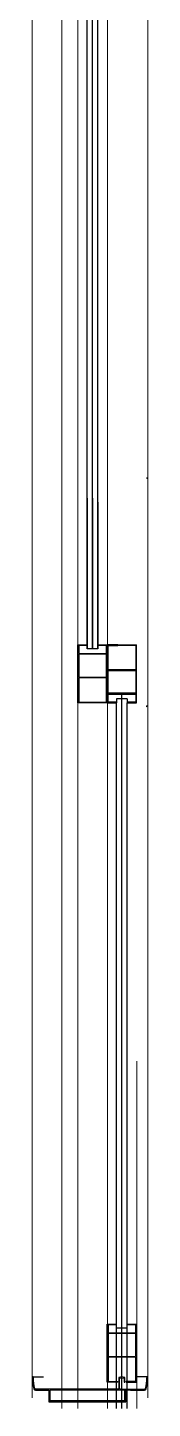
# Model space of a CAD drawing. Extents: x 233 to 569, y -241 to -74.
# Drawn here: x 292.647 to 292.87, y -171.319 to -168.64 of the extents above; entities that cross this region are included whole.
import ezdxf

# ---------------------------------------------------------------- set-up
doc = ezdxf.new("R2010")
doc.units = 0
doc.header["$MEASUREMENT"] = 0
doc.layers.add('2D N 0 PB ABER CORTE', color=1, linetype='CONTINUOUS')
doc.layers.add('2D N 0 PB ABER VISTA', color=1, linetype='CONTINUOUS', lineweight=9)

msp = doc.modelspace()

# ---------------------------------------------------------------- linework, layer by layer
at = {"layer": '2D N 0 PB ABER CORTE'}
for p, q in [((292.7531, -169.8385), (292.7531, -168.4836)), ((292.7633, -169.8449), (292.7633, -168.4836)), ((292.7734, -169.8449), (292.7734, -168.4915)), ((292.7532, -169.5524), (292.7532, -169.8449)), ((292.7633, -169.5524), (292.7633, -169.8449)), ((292.7735, -169.5603), (292.7735, -169.8449)), ((292.7352, -169.9496), (292.7352, -169.837)), ((292.7352, -169.837), (292.7532, -169.837)), ((292.7367, -169.8396), (292.7367, -169.8529)), ((292.7367, -169.8565), (292.7367, -169.8986)), ((292.7532, -169.8385), (292.7377, -169.8385)), ((292.7377, -169.8539), (292.7895, -169.8539)), ((292.7895, -169.8554), (292.7377, -169.8554)), ((292.7532, -169.8449), (292.7532, -169.837)), ((292.7735, -169.8449), (292.7532, -169.8449)), ((292.7735, -169.837), (292.792, -169.837)), ((292.7735, -169.8449), (292.7735, -169.837)), ((292.7895, -169.8385), (292.7735, -169.8385)), ((292.7905, -169.8529), (292.7905, -169.8396)), ((292.7905, -169.8986), (292.7905, -169.8565)), ((292.8121, -169.837), (292.7918, -169.837)), ((292.7918, -169.837), (292.7918, -169.9496)), ((292.792, -169.837), (292.792, -169.9496)), ((292.7933, -169.8844), (292.7933, -169.8385)), ((292.7933, -169.8385), (292.8121, -169.8385)), ((292.8121, -169.837), (292.8486, -169.837)), ((292.8471, -169.8385), (292.8121, -169.8385)), ((292.8471, -169.8385), (292.8471, -169.8844)), ((292.8486, -169.9496), (292.8486, -169.837)), ((292.7933, -169.9302), (292.7933, -169.888)), ((292.846, -169.8854), (292.7943, -169.8854)), ((292.7943, -169.887), (292.846, -169.887)), ((292.8471, -169.888), (292.8471, -169.9302)), ((292.7367, -169.9022), (292.7367, -169.9481)), ((292.7377, -169.8997), (292.7895, -169.8997)), ((292.7895, -169.9012), (292.7377, -169.9012)), ((292.7905, -169.9481), (292.7905, -169.9022)), ((292.7933, -169.9471), (292.7933, -169.9338)), ((292.846, -169.9312), (292.7943, -169.9312)), ((292.7943, -169.9327), (292.846, -169.9327)), ((292.8301, -169.9417), (292.8098, -169.9417)), ((292.8098, -169.9417), (292.8098, -169.9496)), ((292.8199, -171.3187), (292.8199, -169.9327)), ((292.8301, -169.9417), (292.8301, -169.9496)), ((292.8471, -169.9338), (292.8471, -169.9471)), ((292.792, -169.9496), (292.7352, -169.9496)), ((292.7367, -169.9481), (292.7905, -169.9481)), ((292.7532, -169.9481), (292.7532, -169.9496)), ((292.7633, -169.9481), (292.7633, -169.9496)), ((292.7735, -169.9481), (292.7735, -169.9496)), ((292.7918, -169.9496), (292.8098, -169.9496)), ((292.8098, -169.9481), (292.7943, -169.9481)), ((292.8098, -171.3187), (292.8098, -169.9496)), ((292.846, -169.9481), (292.8301, -169.9481)), ((292.8301, -169.9496), (292.8486, -169.9496)), ((292.8301, -171.3187), (292.8301, -169.9496)), ((292.7918, -171.2679), (292.7918, -171.1552)), ((292.7918, -171.1552), (292.8098, -171.1552)), ((292.7933, -171.1578), (292.7933, -171.1711)), ((292.8098, -171.1568), (292.7943, -171.1568)), ((292.7943, -171.1721), (292.846, -171.1721)), ((292.846, -171.1737), (292.7943, -171.1737)), ((292.8098, -171.1631), (292.8098, -171.1552)), ((292.8301, -171.1631), (292.8098, -171.1631)), ((292.8301, -171.1631), (292.8301, -171.1552)), ((292.8301, -171.1552), (292.8486, -171.1552)), ((292.846, -171.1568), (292.8301, -171.1568)), ((292.8471, -171.1711), (292.8471, -171.1578)), ((292.8486, -171.1552), (292.8486, -171.2679)), ((292.7933, -171.1747), (292.7933, -171.2169)), ((292.8471, -171.2169), (292.8471, -171.1747)), ((292.7933, -171.2205), (292.7933, -171.2664)), ((292.7943, -171.2179), (292.846, -171.2179)), ((292.846, -171.2195), (292.7943, -171.2195)), ((292.8471, -171.2664), (292.8471, -171.2205)), ((292.8121, -171.2679), (292.7918, -171.2679)), ((292.7933, -171.2664), (292.8121, -171.2664)), ((292.8121, -171.2679), (292.8121, -171.2664)), ((292.8282, -171.2679), (292.8282, -171.2664)), ((292.8471, -171.2664), (292.8282, -171.2664)), ((292.8282, -171.2679), (292.8486, -171.2679))]:
    msp.add_line(p, q, dxfattribs=at)
at = {"layer": '2D N 0 PB ABER CORTE', "color": 251}
for p, q in [((292.6478, -171.2577), (292.6683, -171.2577)), ((292.8691, -171.2577), (292.8486, -171.2577))]:
    msp.add_line(p, q, dxfattribs=at)
at = {"layer": '2D N 0 PB ABER CORTE', "color": 1}
for p, q in [((292.813, -171.2812), (292.6522, -171.2812)), ((292.813, -171.2812), (292.75, -171.2812)), ((292.814, -171.2596), (292.814, -171.2802)), ((292.8199, -171.2577), (292.8148, -171.2586)), ((292.8158, -171.2599), (292.8199, -171.2592)), ((292.8158, -171.2802), (292.8158, -171.2599)), ((292.8169, -171.2812), (292.8647, -171.2812)), ((292.825, -171.2586), (292.8199, -171.2577)), ((292.8199, -171.2592), (292.8243, -171.26)), ((292.8243, -171.26), (292.8243, -171.2674)), ((292.8249, -171.2679), (292.8254, -171.2679)), ((292.8259, -171.2674), (292.8259, -171.2596)), ((292.6527, -171.2833), (292.6775, -171.2833)), ((292.6775, -171.2833), (292.6527, -171.2833)), ((292.6775, -171.2833), (292.6603, -171.2833)), ((292.6785, -171.2848), (292.6785, -171.2843)), ((292.6785, -171.2843), (292.6785, -171.3058)), ((292.6785, -171.3058), (292.8276, -171.3058)), ((292.6806, -171.2838), (292.6806, -171.3037)), ((292.6806, -171.3037), (292.8256, -171.3037)), ((292.8251, -171.2833), (292.6811, -171.2833)), ((292.8256, -171.3037), (292.8256, -171.2838)), ((292.8276, -171.3058), (292.8276, -171.2843)), ((292.8276, -171.2848), (292.8276, -171.2843)), ((292.8641, -171.2833), (292.8286, -171.2833)), ((292.8617, -171.2833), (292.8369, -171.2833)), ((292.8369, -171.2833), (292.8617, -171.2833)), ((292.8394, -171.2833), (292.8641, -171.2833)), ((292.8617, -171.2833), (292.8445, -171.2833))]:
    msp.add_line(p, q, dxfattribs=at)
at = {"layer": '2D N 0 PB ABER CORTE'}
for centre, start, end in [((292.7377, -169.8396), 90, 180), ((292.7377, -169.8529), 180, 270), ((292.7377, -169.8565), 90, 180), ((292.7895, -169.8396), 0, 90), ((292.7895, -169.8529), 270, 0), ((292.7895, -169.8565), 0, 90), ((292.7943, -169.8844), 180, 270), ((292.7943, -169.888), 90, 180), ((292.846, -169.8844), 270, 0), ((292.846, -169.888), 0, 90), ((292.7377, -169.8986), 180, 270), ((292.7377, -169.9022), 90, 180), ((292.7895, -169.8986), 270, 0), ((292.7895, -169.9022), 0, 90), ((292.7943, -169.9302), 180, 270), ((292.7943, -169.9338), 90, 180), ((292.846, -169.9302), 270, 0), ((292.846, -169.9338), 0, 90), ((292.7943, -169.9471), 180, 270), ((292.846, -169.9471), 270, 0), ((292.7943, -171.1578), 90, 180), ((292.7943, -171.1711), 180, 270), ((292.7943, -171.1747), 90, 180), ((292.846, -171.1578), 0, 90), ((292.846, -171.1711), 270, 0), ((292.846, -171.1747), 0, 90), ((292.7943, -171.2169), 180, 270), ((292.7943, -171.2205), 90, 180), ((292.846, -171.2169), 270, 0), ((292.846, -171.2205), 0, 90)]:
    msp.add_arc(centre, 0.00102, start, end, dxfattribs=at)
at = {"layer": '2D N 0 PB ABER CORTE', "color": 1}
for centre, radius, start, end in [((292.6478, -171.2587), 0.00102, 299.5615, 179.2257), ((292.7236, -171.2597), 0.0768, 179.2257, 196.1276), ((292.7236, -171.2597), 0.0753, 179.8985, 196.0134), ((292.6527, -171.2802), 0.00307, 196.1276, 270), ((292.6522, -171.2802), 0.00102, 196.0134, 270), ((292.813, -171.2802), 0.00102, 270, 0), ((292.815, -171.2596), 0.00102, 100, 180), ((292.8169, -171.2802), 0.00102, 180, 270), ((292.8249, -171.2674), 0.000512, 180, 270), ((292.8249, -171.2596), 0.00102, 0, 80), ((292.8254, -171.2674), 0.000512, 270, 0), ((292.8641, -171.2802), 0.00307, 270, 343.8724), ((292.8647, -171.2802), 0.00102, 270, 343.9866), ((292.7933, -171.2597), 0.0753, 343.9866, 0.1015), ((292.7933, -171.2597), 0.0768, 343.8724, 0.7743), ((292.8691, -171.2587), 0.00102, 0.7743, 240.4385), ((292.6775, -171.2843), 0.00102, 0, 90), ((292.6811, -171.2838), 0.000512, 90, 180), ((292.8251, -171.2838), 0.000512, 0, 90), ((292.8286, -171.2843), 0.00102, 90, 180)]:
    msp.add_arc(centre, radius, start, end, dxfattribs=at)
at = {"layer": '2D N 0 PB ABER VISTA', "color": 251}
for p, q in [((292.7351, -167.0098), (292.7351, -169.8346)), ((292.6468, -167.0323), (292.6468, -171.2981)), ((292.8701, -171.2984), (292.8701, -167.03)), ((292.792, -167.1357), (292.792, -170.0223)), ((292.704, -168.4915), (292.704, -171.3187)), ((292.792, -171.3187), (292.792, -169.4477)), ((292.7352, -171.3187), (292.7352, -169.6353)), ((292.8488, -171.3187), (292.8488, -170.6452))]:
    msp.add_line(p, q, dxfattribs=at)
at = {"layer": '2D N 0 PB ABER VISTA', "color": 1}
for centre, start, end in [((292.8691, -169.5133), 119.5615, 359.2257), ((292.869, -169.9566), 0.7743, 240.4385)]:
    msp.add_arc(centre, 0.00102, start, end, dxfattribs=at)

doc.saveas('drawing.dxf')
